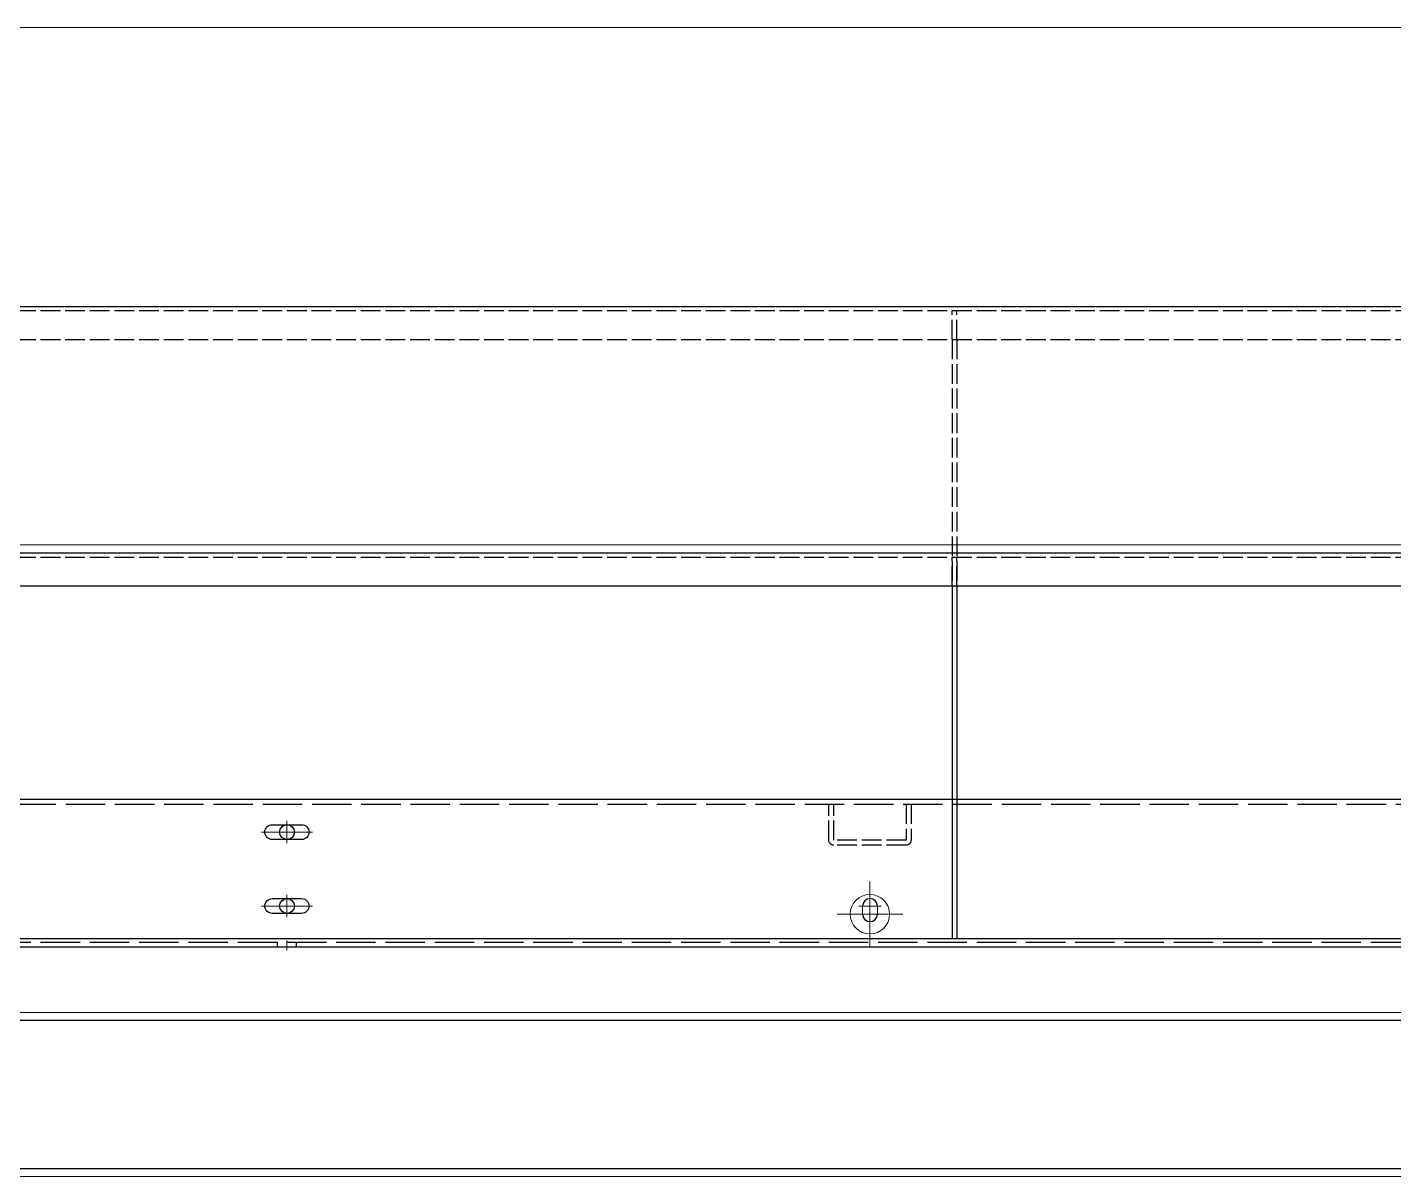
# Model space of a CAD drawing. Header units: millimetres. Extents: x 845401 to 948039, y 511594 to 550263.
# Drawn here: x 917799 to 918631, y 523478 to 524178 of the extents above; entities that cross this region are included whole.
import ezdxf

# ---------------------------------------------------------------- set-up
doc = ezdxf.new("R2010")
doc.units = ezdxf.units.MM
doc.linetypes.add('ACAD_ISO02W100', pattern=[15, 12, -3])
doc.linetypes.add('CENTER', pattern=[0])
for name, color, linetype, lineweight in [('A-剖-0.10mm.......SECT-L01', 255, 'Continuous', 18), ('中心线', 1, 'CENTER', 9), ('粗实线', 7, 'Continuous', 30)]:
    doc.layers.add(name, color=color, linetype=linetype, lineweight=lineweight)
doc.layers.add('PT', color=32, linetype='Continuous')
doc.layers.add('虚线', color=4, linetype='ACAD_ISO02W100')

# ---------------------------------------------------------------- blocks, each defined once
blk = doc.blocks.new('G$C8F3F12F6')
at = {"color": 4}
for p, q in [((0, 95), (6000, 95)), ((6000, 5), (0, 5))]:
    blk.add_line(p, q, dxfattribs=at)
at = {"layer": 'A-剖-0.10mm.......SECT-L01'}
for p, q in [((0, 100), (6000, 100)), ((6000, 0), (0, 0))]:
    blk.add_line(p, q, dxfattribs=at)
blk = doc.blocks.new('A$C13691031')
at = {"layer": '虚线'}
for p, q in [((5, 40), (5, 18)), ((8, 40), (8, 18)), ((52, 18), (52, 40)), ((55, 18), (55, 40)), ((8, 18), (52, 18)), ((8, 15), (52, 15))]:
    blk.add_line(p, q, dxfattribs=at)
for centre, start, end in [((8, 18), 180, 270), ((52, 18), 270, 0)]:
    blk.add_arc(centre, 3, start, end, dxfattribs=at)
blk = doc.blocks.new('A$Cbf8b4d7f')
at = {"color": 0, "linetype": 'ByBlock', "lineweight": -2}
for p, q in [((1100.5, 27), (1100.5, 22)), ((1109.5, 27), (1109.5, 22))]:
    blk.add_line(p, q, dxfattribs=at)
at = {"layer": '中心线', "ltscale": 4}
for p, q in [((750, 65.18), (750, 78.82)), ((743.18, 72), (756.82, 72)), ((750, 20.18), (750, 33.82)), ((1105, 15.18), (1105, 33.82)), ((743.18, 27), (756.82, 27)), ((1098.18, 27), (1111.82, 27)), ((1098.18, 22), (1111.82, 22)), ((750, 0), (750, 6))]:
    blk.add_line(p, q, dxfattribs=at)
at = {"layer": '粗实线'}
for p, q in [((0, 92), (2210, 92)), ((2210, 2), (0, 2))]:
    blk.add_line(p, q, dxfattribs=at)
for centre in [(750, 72), (750, 27)]:
    blk.add_circle(centre, 4.5, dxfattribs=at)
for centre, start, end in [((1105, 27), 359.99944, 179.99944), ((1105, 22), 180, 360)]:
    blk.add_arc(centre, 4.5, start, end, dxfattribs=at)
at = {"layer": '虚线', "color": 4, "ltscale": 2}
for p, q in [((15.26, 89), (2194.74, 89)), ((0, 5), (2210, 5)), ((744.25, 2), (744.25, 5)), ((755.75, 2), (755.75, 5))]:
    blk.add_line(p, q, dxfattribs=at)
at = {"layer": '虚线', "ltscale": 2, "xscale": -1}
blk.add_blockref('A$C13691031', (1135, 49), dxfattribs=at)
blk = doc.blocks.new('GZSF23SWW2')
at = {"layer": '中心线', "ltscale": 3}
for p, q in [((-12.5, 0), (18.5, 0)), ((3, -6.5), (3, 6.5))]:
    blk.add_line(p, q, dxfattribs=at)
at = {"layer": '粗实线'}
blk.add_lwpolyline([(-6, 4.5), (12, 4.5, -0.414214), (16.5, 0), (16.5, 0, -0.414214), (12, -4.5), (-6, -4.5, -0.414214), (-10.5, 0), (-10.5, 0, -0.414214)], format="xyb", close=True, dxfattribs=at)
blk = doc.blocks.new('A$C8ff1e2da')
at = {"color": 1, "linetype": 'CENTER', "lineweight": -2, "ltscale": 5}
for p, q in [((1110.96, 40, 28.97), (1110.96, 0, 28.97)), ((1090.96, 20, 28.97), (1130.96, 20, 28.97))]:
    blk.add_line(p, q, dxfattribs=at)
at = {"color": 0, "linetype": 'ByBlock', "lineweight": -2}
blk.add_circle((1110.96, 20, 28.97), 12, dxfattribs=at)
at = {"layer": '粗实线', "elevation": 28.97}
blk.add_lwpolyline([(2095.96, 5), (5.96, 5), (5.96, 390), (2215.96, 390)], dxfattribs=at)
at = {"layer": '虚线'}
for p, q in [((5.96, 387.5, 28.97), (2215.96, 387.5, 28.97)), ((1160.96, 370, 28.97), (1160.96, 387.5, 28.97)), ((1163.96, 370, 28.97), (1163.96, 387.5, 28.97)), ((5.96, 370, 28.97), (2215.96, 370, 28.97))]:
    blk.add_line(p, q, dxfattribs=at)
at = {"layer": '虚线', "elevation": 28.97}
for points in [[(1160.96, 370), (1160.96, 5)], [(1163.96, 370), (1163.96, 5)]]:
    blk.add_lwpolyline(points, dxfattribs=at)
for p in [(752.96, 70, 28.97), (752.96, 25, 28.97)]:
    blk.add_blockref('GZSF23SWW2', p)
blk = doc.blocks.new('A$Caaa92df9')
at = {"color": 1, "linetype": 'CENTER', "lineweight": -2, "ltscale": 5}
for p, q in [((1110.96, 40, 28.97), (1110.96, 0, 28.97)), ((1090.96, 20, 28.97), (1130.96, 20, 28.97))]:
    blk.add_line(p, q, dxfattribs=at)
at = {"color": 0, "linetype": 'ByBlock', "lineweight": -2}
blk.add_circle((1110.96, 20, 28.97), 12, dxfattribs=at)
at = {"layer": '粗实线'}
blk.add_line((5.96, 220, 28.97), (2215.96, 220, 28.97), dxfattribs=at)
at = {"layer": '粗实线', "elevation": 28.97}
for points in [[(2095.96, 5), (5.96, 5), (5.96, 240), (2215.96, 240)], [(1160.96, 220), (1160.96, 5)], [(1163.96, 220), (1163.96, 5)]]:
    blk.add_lwpolyline(points, dxfattribs=at)
at = {"layer": '虚线'}
for p, q in [((5.96, 237.5, 28.97), (2215.96, 237.5, 28.97)), ((1160.96, 220, 28.97), (1160.96, 237.5, 28.97)), ((1163.96, 220, 28.97), (1163.96, 237.5, 28.97))]:
    blk.add_line(p, q, dxfattribs=at)
for p in [(752.96, 70, 28.97), (752.96, 25, 28.97)]:
    blk.add_blockref('GZSF23SWW2', p)

msp = doc.modelspace()

# ---------------------------------------------------------------- linework, layer by layer
msp.add_line((914707.57, 523707.58, 28.97), (919472.57, 523707.58, 28.97))
at = {"layer": 'A-剖-0.10mm.......SECT-L01', "color": 2}
msp.add_lwpolyline([(914490.13, 524177.58), (921065.13, 524177.58), (921065.13, 523862.58), (914490.13, 523862.58)], close=True, dxfattribs=at)

# ---------------------------------------------------------------- block references
at = {"layer": 'A-剖-0.10mm.......SECT-L01'}
for name, p in [('A$C8ff1e2da', (917201.59, 523617.58)), ('A$Caaa92df9', (917201.59, 523617.58)), ('A$Cbf8b4d7f', (917207.55, 523615.58, 28.97))]:
    msp.add_blockref(name, p, dxfattribs=at)
at = {"layer": 'PT', "color": 2, "xscale": -1}
msp.add_blockref('G$C8F3F12F6', (920170.31, 523477.79, 28.97), dxfattribs=at)

doc.saveas('drawing.dxf')
